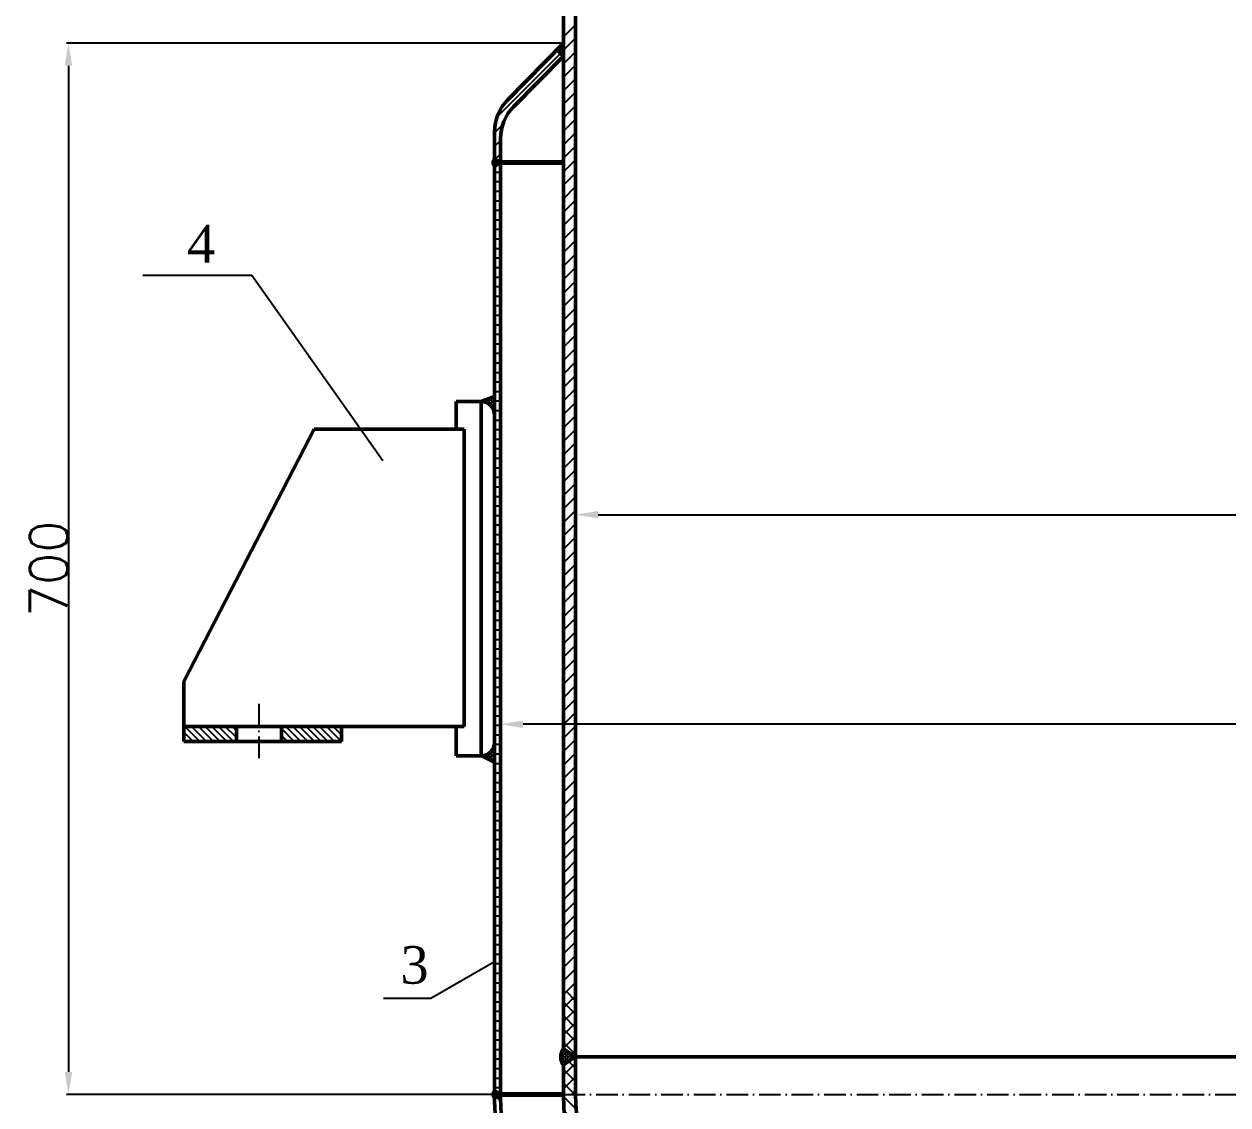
# Model space of a CAD drawing. Header units: millimetres. Extents: x 1843 to 5362, y -55 to 1852.
# Drawn here: x 1843 to 2645, y 414 to 1134 of the extents above; entities that cross this region are included whole.
import ezdxf

# ---------------------------------------------------------------- set-up
doc = ezdxf.new("R2010")
doc.units = ezdxf.units.MM
doc.header["$LTSCALE"] = 1.2
doc.linetypes.add('ACAD_ISO10W100', pattern=[18, 12, -3, 0, -3])
for name, color, linetype in [('中心线', 211, 'ACAD_ISO10W100'), ('填充线', 70, 'Continuous'), ('标注线', 131, 'Continuous')]:
    doc.layers.add(name, color=color, linetype=linetype)
doc.layers.add('实体线', color=2, linetype='Continuous', lineweight=50)
doc.styles.get("Standard").update_dxf_attribs({"font": 'txt', "bigfont": 'gbcbig.shx'})
doc.dimstyles.new('ISO-25', dxfattribs={"dimtxt": 25, "dimasz": 15, "dimexe": 1.25, "dimexo": 0.625, "dimtad": 1, "dimdsep": 46, "dimtxsty": 'Standard', "dimcen": 2.5, "dimadec": 0, "dimazin": 0, "dimtfac": 1, "dimtmove": 0, "dimatfit": 3, "dimfxl": 1, "dimarcsym": 0})

# ---------------------------------------------------------------- blocks, each defined once
blk = doc.blocks.new('*D36')
at = {"layer": 'Defpoints', "color": 0}
for p in [(2202.76, 1120.9), (1872.88, 420.9), (2202.76, 420.9)]:
    blk.add_point(p, dxfattribs=at)
at = {"layer": '标注线', "color": 0, "lineweight": -2}
for p, q in [((2202.13, 1120.9), (1871.63, 1120.9)), ((1872.88, 1105.9), (1872.88, 435.9)), ((2202.13, 420.9), (1871.63, 420.9))]:
    blk.add_line(p, q, dxfattribs=at)
at = {"layer": '标注线', "color": 0}
for points in [[(1870.38, 1105.9), (1875.38, 1105.9), (1872.88, 1120.9)], [(1870.38, 435.9), (1875.38, 435.9), (1872.88, 420.9)]]:
    blk.add_solid(points, dxfattribs=at)
at = {"layer": '标注线', "color": 0, "insert": (1859.75, 770.9), "char_height": 25, "attachment_point": 5, "rotation": 90}
blk.add_mtext('700', dxfattribs=at)
blk = doc.blocks.new('*D37')
at = {"layer": 'Defpoints', "color": 0}
for p in [(3210.76, 806.94), (2210.76, 800.86), (3210.76, 800.86)]:
    blk.add_point(p, dxfattribs=at)
at = {"layer": '标注线', "color": 0, "lineweight": -2}
for p, q in [((2210.76, 801.48), (2210.76, 808.19)), ((2225.76, 806.94), (3195.76, 806.94)), ((3210.76, 801.48), (3210.76, 808.19))]:
    blk.add_line(p, q, dxfattribs=at)
at = {"layer": '标注线', "color": 0}
for points in [[(2225.76, 809.44), (2225.76, 804.44), (2210.76, 806.94)], [(3195.76, 809.44), (3195.76, 804.44), (3210.76, 806.94)]]:
    blk.add_solid(points, dxfattribs=at)
at = {"layer": '标注线', "color": 0, "insert": (2710.76, 820.07), "char_height": 25, "attachment_point": 5}
blk.add_mtext('%%C1000', dxfattribs=at)
blk = doc.blocks.new('*D38')
at = {"layer": 'Defpoints', "color": 0}
for p in [(2160.76, 731.14), (3260.76, 731.14), (2160.76, 667.38)]:
    blk.add_point(p, dxfattribs=at)
at = {"layer": '标注线', "color": 0, "lineweight": -2}
for p, q in [((2160.76, 730.52), (2160.76, 666.13)), ((3260.76, 730.52), (3260.76, 666.13)), ((3245.76, 667.38), (2175.76, 667.38))]:
    blk.add_line(p, q, dxfattribs=at)
at = {"layer": '标注线', "color": 0}
for points in [[(2175.76, 669.88), (2175.76, 664.88), (2160.76, 667.38)], [(3245.76, 669.88), (3245.76, 664.88), (3260.76, 667.38)]]:
    blk.add_solid(points, dxfattribs=at)
at = {"layer": '标注线', "color": 0, "insert": (2710.76, 680.51), "char_height": 25, "attachment_point": 5}
blk.add_mtext('%%C1100', dxfattribs=at)

msp = doc.modelspace()

# ---------------------------------------------------------------- hatches: boundary and pattern name
at = {"layer": '填充线'}
h = msp.add_hatch(dxfattribs=at)
h.set_pattern_fill('ANSI31', color=256, scale=2, style=0)
h.paths.add_polyline_path([(2202.757, 1112.355), (2198.485, 1116.568), (2165.396, 1083.015, 0.1971007), (2156.757, 1061.95), (2156.757, 1043.996), (2159.757, 1041.9), (2160.757, 1041.9), (2160.757, 1057.461, -0.1971007), (2169.396, 1078.526)])
h = msp.add_hatch(dxfattribs=at)
h.set_pattern_fill('ANSI37', color=256, scale=0.5, style=0)
h.paths.add_polyline_path([(2202.757, 1112.355), (2202.757, 1120.9), (2198.485, 1116.568)])
h = msp.add_hatch(dxfattribs=at)
h.set_pattern_fill('ANSI37', color=256, scale=0.5, style=0)
h.paths.add_polyline_path([(2156.774, 1038.785), (2159.757, 1040.9), (2160.757, 1040.9), (2160.757, 1041.9), (2159.757, 1041.9), (2156.757, 1043.996, 0.3744032)])
h = msp.add_hatch(dxfattribs=at)
h.set_pattern_fill('ANSI31', color=256, scale=2, angle=135, style=0)
h.paths.add_polyline_path([(2160.757, 1040.9), (2159.757, 1040.9), (2156.757, 1038.773), (2156.757, 423.481), (2159.757, 421.4), (2160.757, 421.4)])
h.paths.add_polyline_path([(3264.757, 895.9), (3260.757, 895.9), (3260.757, 421.4), (3261.757, 421.4), (3264.757, 423.481)])
h.paths.add_polyline_path([(3264.757, 1038.773), (3261.757, 1040.9), (3260.757, 1040.9), (3260.757, 895.9), (3264.757, 895.9)])
h = msp.add_hatch(dxfattribs=at)
h.set_pattern_fill('ANSI37', color=256, scale=0.5, style=0)
h.paths.add_polyline_path([(2156.757, 885.551), (2147.755, 882.268, -0.4142136), (2156.755, 873.268), (2156.757, 873.268)])
h = msp.add_hatch(dxfattribs=at)
h.set_pattern_fill('ANSI31', color=256, style=0)
h.set_pattern_definition([(135, (3478.6737, 49.1778), (2.245064, 2.245064), [])])
h.paths.add_polyline_path([(2014.757, 665.9), (2014.757, 655.9), (2054.757, 655.9), (2054.757, 665.9)])
h.paths.add_polyline_path([(1984.757, 655.9), (1984.757, 665.9), (1949.757, 665.9), (1949.757, 655.9)])
h = msp.add_hatch(dxfattribs=at)
h.set_pattern_fill('ANSI37', color=256, scale=0.5, style=0)
h.paths.add_polyline_path([(2156.757, 655.323), (2156.755, 655.323, -0.4142136), (2147.755, 646.323), (2156.757, 641.84)])
h = msp.add_hatch(dxfattribs=at)
h.set_pattern_fill('ANSI37', color=256, scale=0.5, style=0)
h.paths.add_polyline_path([(2210.757, 446.4), (2209.757, 446.4), (2202.757, 451.332, 0.3455787), (2202.757, 440.344), (2202.757, 440.573), (2209.757, 445.4), (2210.757, 445.4)])
h = msp.add_hatch(dxfattribs=at)
h.set_pattern_fill('ANSI37', color=256, scale=0.5, style=0)
edge = h.paths.add_edge_path()
edge.add_line((2160.757, 420.9), (2160.757, 421.4))
edge.add_line((2160.757, 421.4), (2159.757, 421.4))
edge.add_line((2159.757, 421.4), (2156.757, 423.481))
edge.add_arc((2159.757, 420.9), 3.957, 139.298486, 220.569812)
edge.add_line((2156.751, 418.327), (2159.757, 420.4))
edge.add_line((2159.757, 420.4), (2160.758, 420.4))
edge.add_spline(control_points=[(2160.758, 420.4), (2160.757, 420.567), (2160.757, 420.734), (2160.757, 420.9)], knot_values=[6.2831853, 6.2831853, 6.2831853, 6.2831853, 6.2846139, 6.2846139, 6.2846139, 6.2846139], degree=3, periodic=0)
h = msp.add_hatch(dxfattribs=at)
h.set_pattern_fill('ANSI31', color=256, scale=2, angle=90, style=0)
edge = h.paths.add_edge_path()
edge.add_ellipse((2710.757, 420.9), major_axis=(-500, 0), ratio=0.5, start_angle=360, end_angle=447.420819, ccw=False)
edge.add_line((2210.757, 420.9), (2202.757, 420.9))
edge.add_spline(control_points=[(2202.757, 420.9), (2202.757, 413.134), (2203.438, 405.367), (2206.151, 389.924), (2208.181, 382.249), (2213.556, 367.066), (2216.9, 359.559), (2228.729, 337.571), (2239.05, 323.429), (2264.21, 296.413), (2279.049, 283.535), (2312.78, 259.34), (2331.673, 248.023), (2372.959, 227.228), (2395.353, 217.751), (2442.995, 200.886), (2468.243, 193.499), (2520.858, 181.015), (2548.225, 175.919), (2604.28, 168.159), (2632.967, 165.496), (2670.664, 163.66), (2679.455, 163.348), (2688.257, 163.152)], knot_values=[6.2831853, 6.2831853, 6.2831853, 6.2831853, 6.3707796, 6.3707796, 6.458374, 6.458374, 6.5459683, 6.5459683, 6.7189561, 6.7189561, 6.8919439, 6.8919439, 7.0649317, 7.0649317, 7.2379195, 7.2379195, 7.4109073, 7.4109073, 7.5838951, 7.5838951, 7.7568829, 7.7568829, 7.8093242, 7.8093242, 7.8093242, 7.8093242], degree=3, periodic=0)
edge.add_line((2688.257, 163.152), (2688.257, 171.154))
edge = h.paths.add_edge_path()
edge.add_spline(control_points=[(2733.257, 163.152), (2738.499, 163.269), (2743.737, 163.427), (2777.949, 164.727), (2806.74, 167.085), (2863.106, 174.248), (2890.679, 179.052), (2943.801, 190.973), (2969.349, 198.089), (3017.679, 214.439), (3040.459, 223.673), (3082.593, 244.013), (3101.947, 255.119), (3136.662, 278.927), (3152.025, 291.629), (3178.285, 318.333), (3189.183, 332.336), (3203.489, 356.842), (3208.169, 367.094), (3215.067, 387.899), (3217.283, 398.451), (3218.581, 412.996), (3218.757, 416.948), (3218.757, 420.9)], knot_values=[7.8986391, 7.8986391, 7.8986391, 7.8986391, 7.9298707, 7.9298707, 8.1028585, 8.1028585, 8.2758463, 8.2758463, 8.4488341, 8.4488341, 8.6218219, 8.6218219, 8.7948097, 8.7948097, 8.9677975, 8.9677975, 9.1407853, 9.1407853, 9.2604941, 9.2604941, 9.3802028, 9.3802028, 9.424778, 9.424778, 9.424778, 9.424778], degree=3, periodic=0)
edge.add_line((3218.757, 420.9), (3210.757, 420.9))
edge.add_ellipse((2710.757, 420.9), major_axis=(-500, 0), ratio=0.5, start_angle=452.579181, end_angle=540, ccw=False)
edge.add_line((2733.257, 171.154), (2733.257, 163.152))

# ---------------------------------------------------------------- linework, layer by layer
at = {"layer": '中心线'}
for p, q in [((1999.757, 680.9), (1999.757, 644.183)), ((2202.757, 420.9), (3218.757, 420.9))]:
    msp.add_line(p, q, dxfattribs=at)
at = {"layer": '填充线'}
for p, q in [((2202.757, 1125.126), (2210.757, 1133.126)), ((2202.757, 1116.146), (2210.757, 1124.146)), ((2202.757, 1107.166), (2210.757, 1115.166)), ((2202.757, 1098.185), (2210.757, 1106.185)), ((2202.757, 1089.205), (2210.757, 1097.205)), ((2202.757, 1080.225), (2210.757, 1088.225)), ((2202.757, 1071.245), (2210.757, 1079.245)), ((2202.757, 1062.264), (2210.757, 1070.264)), ((2202.757, 1053.284), (2210.757, 1061.284)), ((2202.757, 1044.304), (2210.757, 1052.304)), ((2202.757, 1035.324), (2210.757, 1043.324)), ((2202.757, 1026.343), (2210.757, 1034.343)), ((2202.757, 1017.363), (2210.757, 1025.363)), ((2202.757, 1008.383), (2210.757, 1016.383)), ((2202.757, 999.403), (2210.757, 1007.403)), ((2202.757, 990.422), (2210.757, 998.422)), ((2202.757, 981.442), (2210.757, 989.442)), ((2202.757, 972.462), (2210.757, 980.462)), ((2202.757, 963.481), (2210.757, 971.481)), ((2202.757, 954.501), (2210.757, 962.501)), ((2202.757, 945.521), (2210.757, 953.521)), ((2202.757, 936.541), (2210.757, 944.541)), ((2202.757, 927.56), (2210.757, 935.56)), ((2202.757, 918.58), (2210.757, 926.58)), ((2202.757, 909.6), (2210.757, 917.6)), ((2202.757, 900.62), (2210.757, 908.62)), ((2202.757, 891.639), (2210.757, 899.639)), ((2202.757, 882.659), (2210.757, 890.659)), ((2202.757, 873.679), (2210.757, 881.679)), ((2202.757, 864.699), (2210.757, 872.699)), ((2202.757, 855.718), (2210.757, 863.718)), ((2202.757, 846.738), (2210.757, 854.738)), ((2202.757, 837.758), (2210.757, 845.758)), ((2202.757, 828.778), (2210.757, 836.778)), ((2202.757, 819.797), (2210.757, 827.797)), ((2202.757, 810.817), (2210.757, 818.817)), ((2202.757, 801.837), (2210.757, 809.837)), ((2202.757, 792.857), (2210.757, 800.857)), ((2202.757, 783.876), (2210.757, 791.876)), ((2202.757, 774.896), (2210.757, 782.896)), ((2202.757, 765.916), (2210.757, 773.916)), ((2202.757, 756.936), (2210.757, 764.936)), ((2202.757, 747.955), (2210.757, 755.955)), ((2202.757, 738.975), (2210.757, 746.975)), ((2202.757, 729.995), (2210.757, 737.995)), ((2202.757, 721.015), (2210.757, 729.015)), ((2202.757, 712.034), (2210.757, 720.034)), ((2202.757, 703.054), (2210.757, 711.054)), ((2202.757, 694.074), (2210.757, 702.074)), ((2202.757, 685.094), (2210.757, 693.094)), ((2202.757, 676.113), (2210.757, 684.113)), ((2202.757, 667.133), (2210.757, 675.133)), ((2202.757, 658.153), (2210.757, 666.153)), ((2202.757, 649.173), (2210.757, 657.173)), ((2202.757, 640.192), (2210.757, 648.192)), ((2202.757, 631.212), (2210.757, 639.212)), ((2202.757, 622.232), (2210.757, 630.232)), ((2202.757, 613.251), (2210.757, 621.251)), ((2202.757, 604.271), (2210.757, 612.271)), ((2202.757, 595.291), (2210.757, 603.291)), ((2202.757, 586.311), (2210.757, 594.311)), ((2202.757, 577.33), (2210.757, 585.33)), ((2202.757, 568.35), (2210.757, 576.35)), ((2202.757, 559.37), (2210.757, 567.37)), ((2202.757, 550.39), (2210.757, 558.39)), ((2202.757, 541.409), (2210.757, 549.409)), ((2202.757, 532.429), (2210.757, 540.429)), ((2202.757, 523.449), (2210.757, 531.449)), ((2202.757, 514.469), (2210.757, 522.469)), ((2202.757, 505.488), (2210.757, 513.488)), ((2202.757, 496.508), (2210.757, 504.508)), ((2202.757, 487.528), (2210.757, 495.528)), ((2210.757, 483.32), (2204.653, 489.424)), ((2210.757, 492.3), (2209.143, 493.914)), ((2202.757, 478.548), (2210.757, 486.548)), ((2210.757, 474.34), (2202.757, 482.34)), ((2202.757, 469.567), (2210.757, 477.567)), ((2210.757, 465.359), (2202.757, 473.359)), ((2202.757, 460.587), (2210.757, 468.587)), ((2210.757, 456.379), (2202.757, 464.379)), ((2202.757, 451.607), (2210.757, 459.607)), ((2210.757, 447.399), (2202.757, 455.399)), ((2207.864, 447.734), (2210.757, 450.627)), ((2210.757, 438.419), (2201.135, 448.041)), ((2202.757, 433.646), (2210.757, 441.646)), ((2210.757, 429.438), (2202.757, 437.438)), ((2202.757, 424.666), (2210.757, 432.666)), ((2210.315, 420.9), (2202.757, 428.458)), ((2160.812, 416.522), (2155.844, 421.49)), ((2202.765, 419.47), (2200.834, 421.4)), ((2207.971, 420.9), (2210.757, 423.686))]:
    msp.add_line(p, q, dxfattribs=at)
at = {"layer": '实体线'}
for p, q in [((2210.757, 1327.311), (2210.757, 420.9)), ((2202.757, 1192.49), (2202.757, 451.332)), ((2202.757, 1120.9), (2165.396, 1083.015)), ((2202.757, 1112.355), (2198.485, 1116.568)), ((2202.757, 1112.355), (2169.396, 1078.526)), ((2156.757, 1061.95), (2156.757, 1043.996)), ((2156.757, 1043.996), (2156.757, 1061.95)), ((2160.757, 1057.461), (2160.757, 420.9)), ((2159.757, 1041.9), (2156.757, 1043.996)), ((2156.757, 1038.805), (2156.757, 423.481)), ((2159.757, 1040.9), (2156.774, 1038.785)), ((2202.757, 1041.9), (2159.757, 1041.9)), ((2202.757, 1040.9), (2159.757, 1040.9)), ((2131.15, 863.9), (2131.15, 882.268)), ((2131.15, 882.268), (2147.755, 882.268)), ((2147.755, 882.268), (2156.757, 885.551)), ((2147.755, 882.268), (2147.755, 646.323)), ((2156.755, 873.268), (2156.755, 655.323)), ((2036.647, 863.9), (1949.757, 695.9)), ((2136.647, 863.9), (2036.647, 863.9)), ((2136.647, 665.9), (2136.647, 863.9)), ((1949.757, 665.9), (1949.757, 695.9)), ((1949.757, 665.9), (2136.647, 665.9)), ((1949.757, 665.9), (1949.757, 655.9)), ((1984.757, 665.9), (1984.757, 655.9)), ((2014.757, 665.9), (2014.757, 655.9)), ((2054.757, 665.9), (2054.757, 655.9)), ((2131.15, 646.323), (2131.15, 665.9)), ((1949.757, 655.9), (2054.757, 655.9)), ((2147.755, 646.323), (2131.15, 646.323)), ((2147.755, 646.323), (2156.757, 641.84)), ((2209.757, 446.4), (2202.757, 451.332)), ((2209.757, 445.4), (2202.757, 440.573)), ((2209.757, 446.4), (2210.757, 446.4)), ((2209.757, 445.4), (2210.757, 445.4)), ((2210.757, 445.9), (3210.757, 445.9)), ((2202.757, 440.573), (2202.757, 420.9)), ((2159.757, 420.4), (2156.751, 418.327)), ((2159.757, 421.4), (2156.757, 423.481)), ((2202.757, 421.4), (2159.757, 421.4)), ((2202.757, 420.4), (2159.757, 420.4))]:
    msp.add_line(p, q, dxfattribs=at)
for centre, radius, start, end in [((2186.757, 1061.95), 30, 135.399542, 180), ((2190.757, 1057.461), 30, 135.399542, 180), ((2159.757, 1041.4), 3.967, 139.133572, 220.866428), ((2147.755, 873.268), 9, 0, 90), ((2147.755, 655.323), 9, 270, 0), ((2209.757, 445.838), 8.899, 141.871877, 218.128123), ((2159.757, 420.9), 3.957, 139.298486, 220.569812)]:
    msp.add_arc(centre, radius, start, end, dxfattribs=at)
msp.add_ellipse((2710.757, 420.9), major_axis=(-500, 0), ratio=0.5, start_param=6.2831853, end_param=7.8089664, dxfattribs=at)
for points, knots in [([(2535.378, 131.901), (2512.803, 135.875), (2490.699, 140.624), (2443.86, 152.63), (2419.384, 160.187), (2373.839, 176.92), (2352.666, 186.002), (2312.824, 205.956), (2294.154, 216.823), (2262.481, 238.447), (2249.047, 248.937), (2226.513, 269.352), (2217.061, 279.078), (2201.343, 297.774), (2194.807, 306.605), (2184.288, 323.07), (2180.057, 330.588), (2172.566, 346.009), (2169.307, 353.91), (2163.862, 370.03), (2161.674, 378.246), (2158.454, 394.888), (2157.422, 403.309), (2156.878, 413.955), (2156.806, 416.149), (2156.775, 418.343)], [8.192445, 8.192445, 8.192445, 8.192445, 8.3277263, 8.3277263, 8.4876888, 8.4876888, 8.6401686, 8.6401686, 8.7926485, 8.7926485, 8.9204642, 8.9204642, 9.0268391, 9.0268391, 9.1155892, 9.1155892, 9.1865025, 9.1865025, 9.2574158, 9.2574158, 9.328329, 9.328329, 9.3992423, 9.3992423, 9.4176353, 9.4176353, 9.4176353, 9.4176353]), ([(2535.378, 135.963), (2512.249, 140.052), (2489.624, 144.958), (2440.172, 157.803), (2413.744, 166.194), (2363.749, 185.35), (2340.181, 196.111), (2300.029, 218.001), (2282.929, 228.788), (2254.052, 250.087), (2241.86, 260.358), (2221.435, 280.308), (2212.879, 289.815), (2197.465, 309.664), (2190.606, 320.006), (2180.075, 339.209), (2176.037, 347.919), (2169.3, 365.754), (2166.602, 374.881), (2162.671, 393.409), (2161.438, 402.809), (2160.828, 415.127), (2160.757, 418.014), (2160.757, 420.9)], [8.1938364, 8.1938364, 8.1938364, 8.1938364, 8.3330935, 8.3330935, 8.5078251, 8.5078251, 8.6825567, 8.6825567, 8.8290439, 8.8290439, 8.9516433, 8.9516433, 9.0543967, 9.0543967, 9.1571501, 9.1571501, 9.2381121, 9.2381121, 9.319074, 9.319074, 9.400036, 9.400036, 9.424778, 9.424778, 9.424778, 9.424778]), ([(2202.757, 420.9), (2202.757, 413.134), (2203.438, 405.367), (2206.151, 389.924), (2208.181, 382.249), (2213.556, 367.066), (2216.9, 359.559), (2228.729, 337.571), (2239.05, 323.429), (2264.21, 296.413), (2279.049, 283.535), (2312.78, 259.34), (2331.673, 248.023), (2372.959, 227.228), (2395.353, 217.751), (2442.995, 200.886), (2468.243, 193.499), (2520.858, 181.015), (2548.225, 175.919), (2604.28, 168.159), (2632.967, 165.496), (2670.664, 163.66), (2679.455, 163.348), (2688.257, 163.152)], [6.2831853, 6.2831853, 6.2831853, 6.2831853, 6.3707796, 6.3707796, 6.458374, 6.458374, 6.5459683, 6.5459683, 6.7189561, 6.7189561, 6.8919439, 6.8919439, 7.0649317, 7.0649317, 7.2379195, 7.2379195, 7.4109073, 7.4109073, 7.5838951, 7.5838951, 7.7568829, 7.7568829, 7.8093242, 7.8093242, 7.8093242, 7.8093242])]:
    msp.add_open_spline(points, degree=3, knots=knots, dxfattribs=at)
at = {"layer": '标注线'}
for points in [[(2082.44, 842.748), (1994.997, 966.267), (1922.484, 966.267)], [(2156.757, 509.242), (2114.411, 484.762), (2082.693, 484.762)]]:
    msp.add_lwpolyline(points, dxfattribs=at)

# ---------------------------------------------------------------- texts
at = {"layer": '标注线', "char_height": 25, "width": 68.7424, "attachment_point": 1}
for s, insert in [('{\\fTimes New Roman|b0|i0|c186|p18;4}', (1951.909, 999.836)), ('{\\fTimes New Roman|b0|i0|c186|p18;3}', (2094.039, 519.662))]:
    msp.add_mtext(s, dxfattribs=dict(at, insert=insert))

# ---------------------------------------------------------------- dimensions: what is measured, and where the dimension line sits
at = {"layer": '标注线'}
dim = msp.add_linear_dim(base=(1872.877, 420.9), p1=(2202.757, 1120.9), p2=(2202.757, 420.9), angle=90, dimstyle='ISO-25', dxfattribs=at)
dim.commit()
dim.dimension.update_dxf_attribs({"geometry": '*D36', "text_midpoint": (1859.752, 770.9)})
for base, p1, p2, picture, middle in [((3210.757, 806.943), (2210.757, 800.857), (3210.757, 800.857), '*D37', (2710.757, 820.068)), ((2160.757, 667.383), (3260.757, 731.143), (2160.757, 731.143), '*D38', (2710.757, 680.508))]:
    dim = msp.add_linear_dim(base=base, p1=p1, p2=p2, text='%%C<>', dimstyle='ISO-25', dxfattribs=at)
    dim.commit()
    dim.dimension.update_dxf_attribs({"geometry": picture, "text_midpoint": middle})

doc.saveas('drawing.dxf')
